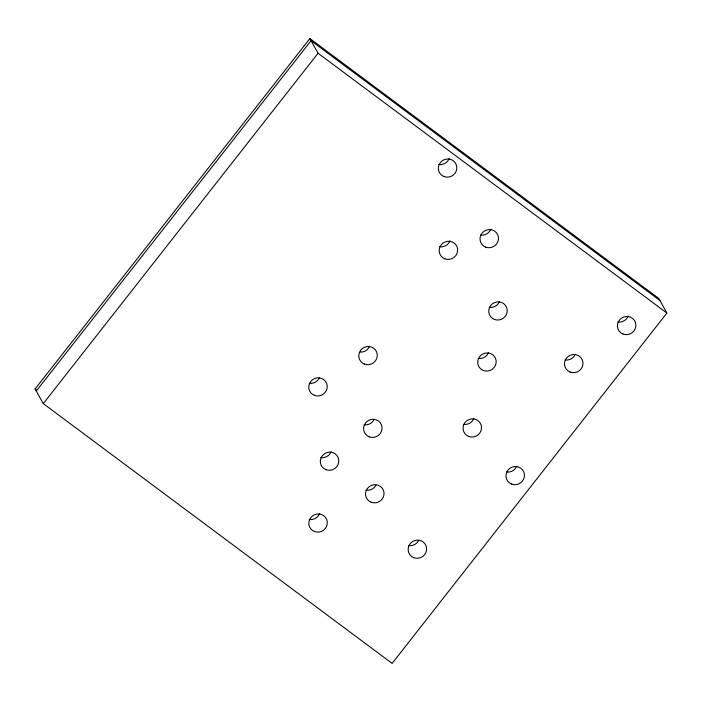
<?xml version="1.0" encoding="UTF-8"?>
<svg xmlns="http://www.w3.org/2000/svg" width="702" height="702" viewBox="0 0 702 702"><rect width="100%" height="100%" fill="white"/><g stroke="black" fill="none" stroke-linecap="round" stroke-linejoin="round"><path stroke-width="1.05" d="M35.1 388.952L309.872 38.592L658.713 298.394L666.9 313.048L392.128 663.408L43.287 403.606L35.1 388.952L36.311 389.856M36.267 391.049L311.047 40.69L659.88 300.491M43.287 403.606L318.059 53.247L309.872 38.592M318.059 53.247L666.9 313.048M449.14 158.678A9.328 9.012 -29.2 0 1 438.82 164.496M319.55 377.483A9.328 9.012 -29.2 0 1 309.231 383.301M450 240.935A9.328 9.012 -29.2 0 1 439.68 246.753M369.594 346.2A9.328 9.012 -29.2 0 1 360.223 352.123M490.821 229.247A9.328 9.012 -29.2 0 1 480.501 235.056M331.107 451.825A9.328 9.012 -29.2 0 1 320.788 457.634M374.008 419.743A9.328 9.012 -29.2 0 1 364.057 424.763M319.621 513.645A9.328 9.012 -29.2 0 1 309.301 519.462M499.543 301.535A9.328 9.012 -29.2 0 1 489.233 307.353M375.974 485.179A9.328 9.012 -29.2 0 1 366.023 490.198M488.504 352.623A9.328 9.012 -29.2 0 1 478.185 358.441M473.841 418.55A9.328 9.012 -29.2 0 1 463.522 424.368M418.576 540.593A9.328 9.012 -29.2 0 1 408.625 545.612M575.307 354.185A9.328 9.012 -29.2 0 1 564.987 360.003M628.211 316.154A9.328 9.012 -29.2 0 1 617.892 321.972M516.786 466.198A9.328 9.012 -29.2 0 1 506.467 472.016M443.927 176.535A9.328 9.012 -29.2 0 0 456.765 166.743A9.328 9.012 -29.2 0 0 442.041 160.96A9.328 9.012 -29.2 0 0 443.927 176.535M314.347 395.34A9.328 9.012 -29.2 0 0 327.176 385.556A9.328 9.012 -29.2 0 0 312.451 379.773A9.328 9.012 -29.2 0 0 314.347 395.34M444.796 258.792A9.328 9.012 -29.2 0 0 457.625 249.008A9.328 9.012 -29.2 0 0 442.901 243.225A9.328 9.012 -29.2 0 0 444.796 258.792M364.382 364.057A9.328 9.012 -29.2 0 0 377.22 354.273A9.328 9.012 -29.2 0 0 362.495 348.49A9.328 9.012 -29.2 0 0 364.382 364.057M485.617 247.095A9.328 9.012 -29.2 0 0 498.455 237.311A9.328 9.012 -29.2 0 0 483.722 231.528A9.328 9.012 -29.2 0 0 485.617 247.095M325.903 469.673A9.328 9.012 -29.2 0 0 338.733 459.889A9.328 9.012 -29.2 0 0 324.008 454.106A9.328 9.012 -29.2 0 0 325.903 469.673M369.173 436.802A9.328 9.012 -29.2 0 0 382.002 427.018A9.328 9.012 -29.2 0 0 367.278 421.235A9.328 9.012 -29.2 0 0 369.173 436.802M314.408 531.502A9.328 9.012 -29.2 0 0 327.246 521.709A9.328 9.012 -29.2 0 0 312.522 515.926A9.328 9.012 -29.2 0 0 314.408 531.502M494.34 319.392A9.328 9.012 -29.2 0 0 507.177 309.608A9.328 9.012 -29.2 0 0 492.444 303.826A9.328 9.012 -29.2 0 0 494.34 319.392M371.13 502.237A9.328 9.012 -29.2 0 0 383.968 492.453A9.328 9.012 -29.2 0 0 369.243 486.67A9.328 9.012 -29.2 0 0 371.13 502.237M483.301 370.48A9.328 9.012 -29.2 0 0 496.13 360.696A9.328 9.012 -29.2 0 0 481.405 354.914A9.328 9.012 -29.2 0 0 483.301 370.48M468.638 436.407A9.328 9.012 -29.2 0 0 481.467 426.623A9.328 9.012 -29.2 0 0 466.742 420.84A9.328 9.012 -29.2 0 0 468.638 436.407M413.732 557.651A9.328 9.012 -29.2 0 0 426.57 547.867A9.328 9.012 -29.2 0 0 411.846 542.084A9.328 9.012 -29.2 0 0 413.732 557.651M570.094 372.034A9.328 9.012 -29.2 0 0 582.932 362.25A9.328 9.012 -29.2 0 0 568.208 356.467A9.328 9.012 -29.2 0 0 570.094 372.034M622.999 334.012A9.328 9.012 -29.2 0 0 635.837 324.227A9.328 9.012 -29.2 0 0 621.112 318.445A9.328 9.012 -29.2 0 0 622.999 334.012M511.582 484.055A9.328 9.012 -29.2 0 0 524.412 474.271A9.328 9.012 -29.2 0 0 509.687 468.488A9.328 9.012 -29.2 0 0 511.582 484.055"/></g></svg>
